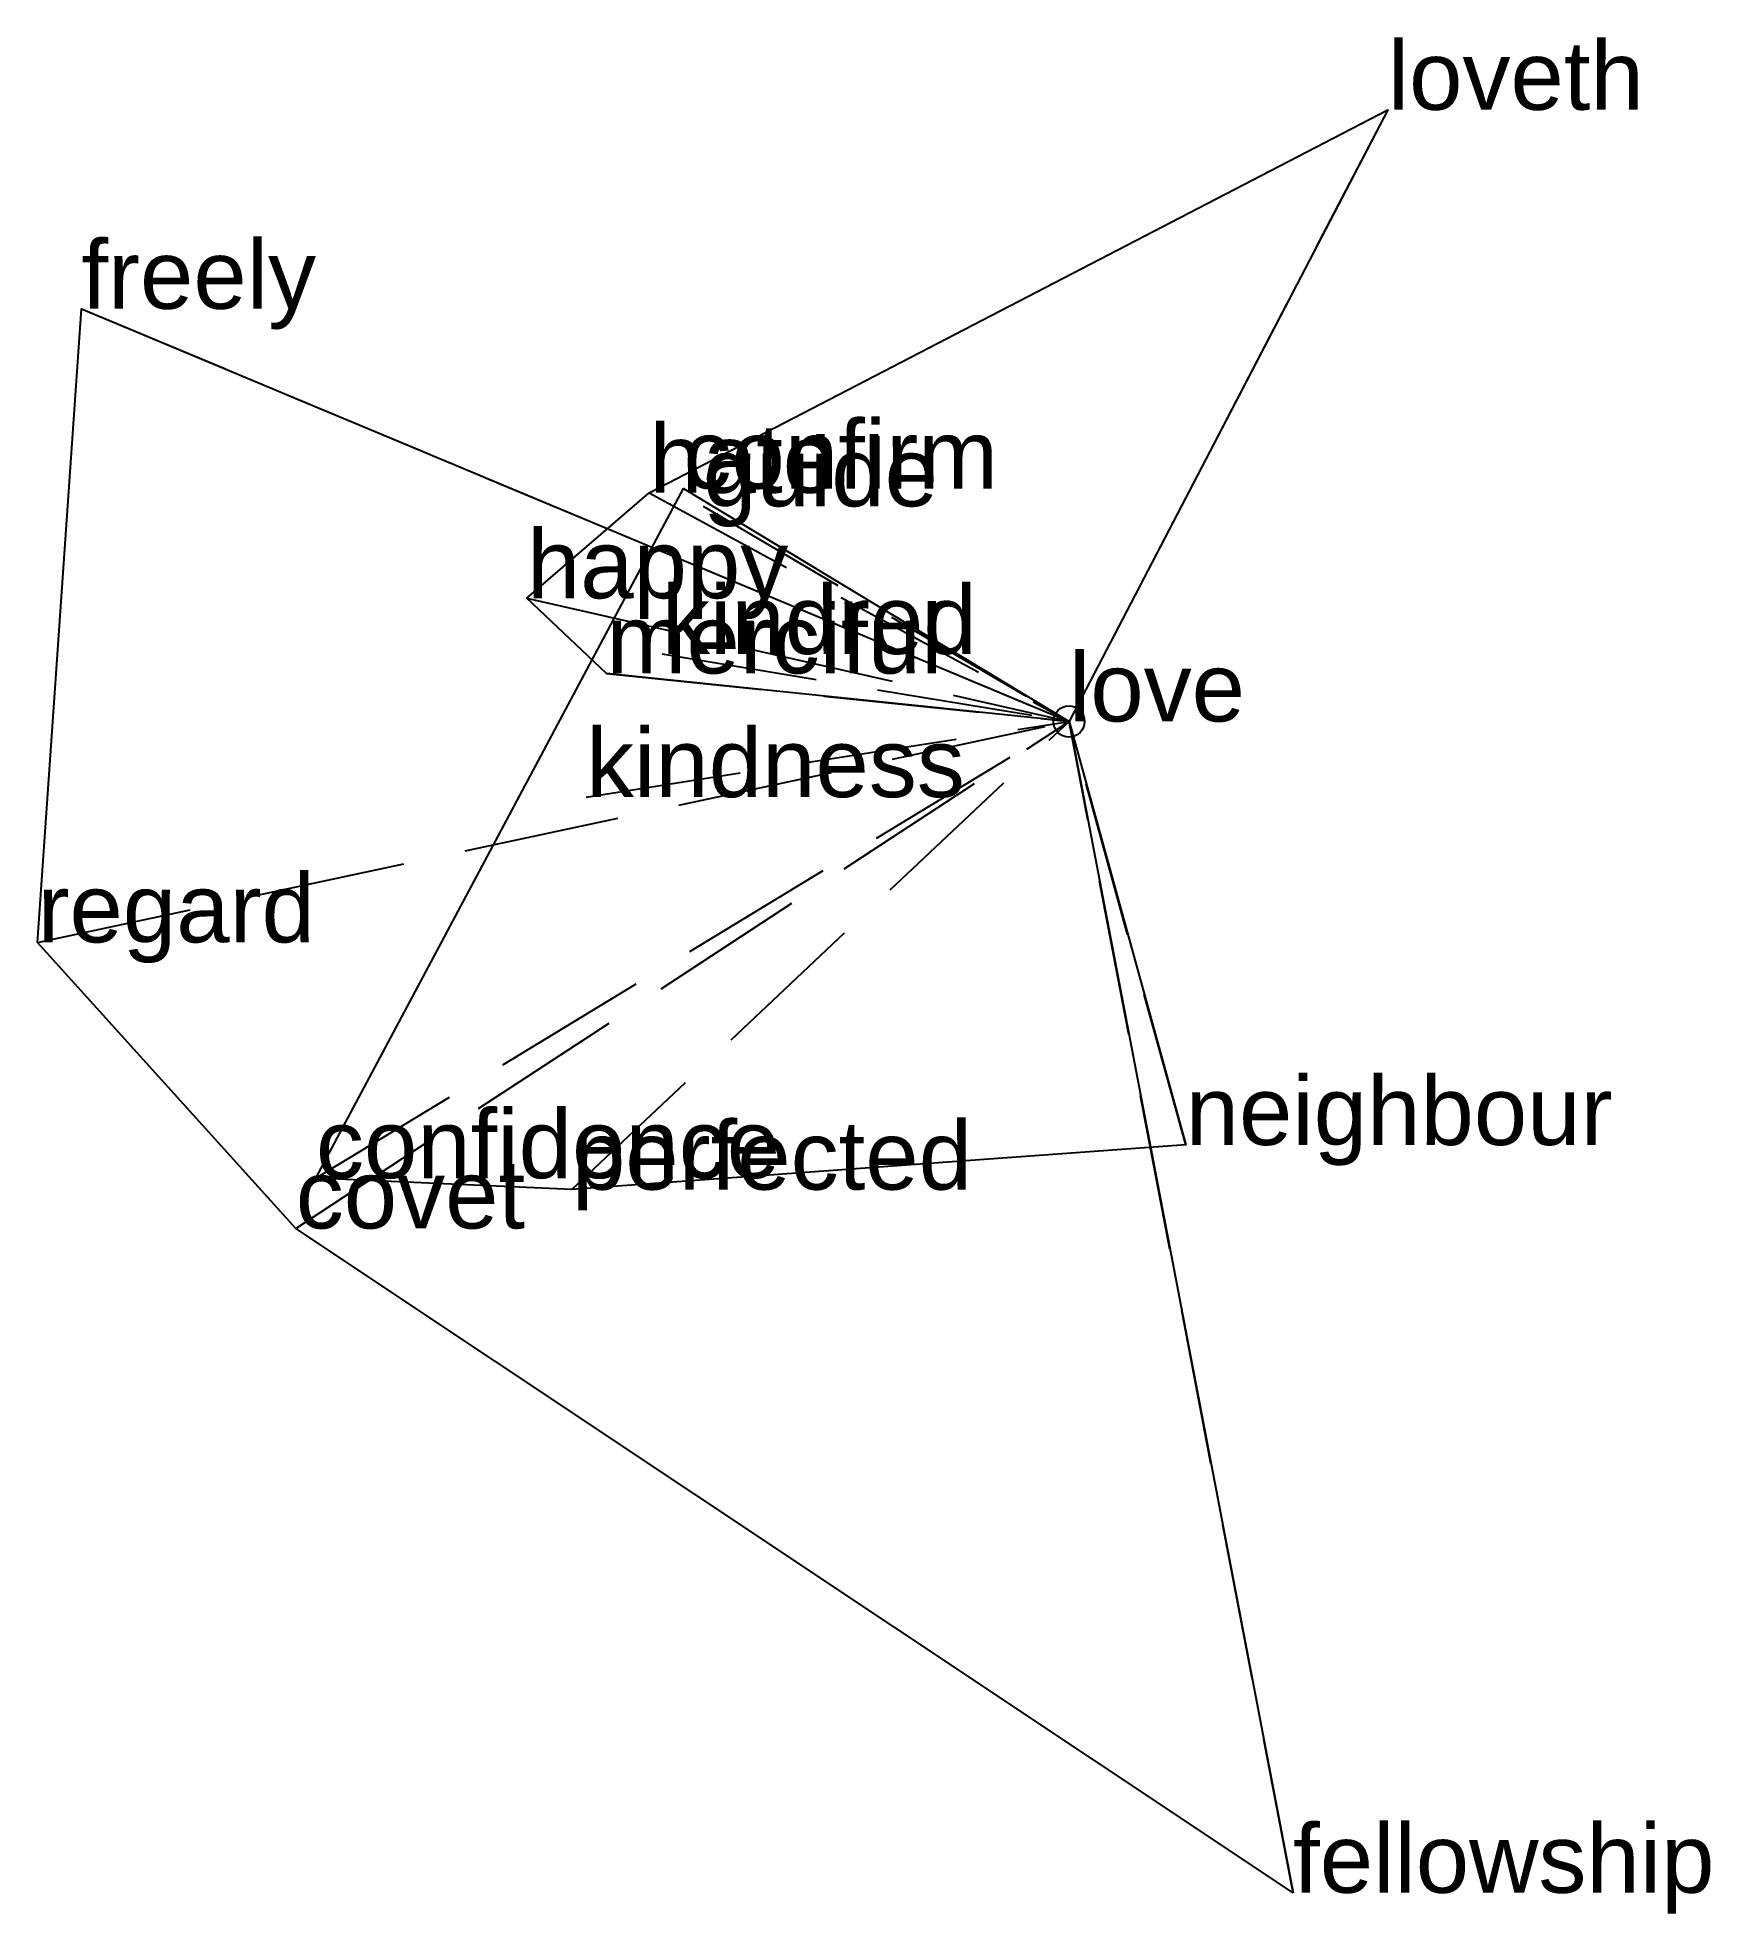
# Model space of a CAD drawing. Extents: x -1.65 to 1.03, y -1.91 to 1.1.
import ezdxf

# ---------------------------------------------------------------- set-up
doc = ezdxf.new("R2010")
doc.units = 0
doc.linetypes.add('DASHED2', pattern=[0.3, 0.25, -0.05])
for name, color, linetype in [('TEXT_nt', 1, 'CONTINUOUS'), ('TEXT_ot', 1, 'CONTINUOUS'), ('TEXT_q', 1, 'CONTINUOUS')]:
    doc.layers.add(name, color=color, linetype=linetype)
doc.styles.get("Standard").update_dxf_attribs({"font": 'arial.ttf'})

# ---------------------------------------------------------------- blocks, each defined once
blk = doc.blocks.new('ot-love')
at = {"layer": 'LINES_ot', "linetype": 'DASHED2'}
for p in [(0.5104, 0.9799), (-0.672, 0.3663), (-0.5857, 0.3447), (-0.8681, 0.1973), (-0.7406, 0.0769), (0, 0)]:
    blk.add_line(p, (0, 0), dxfattribs=at)
at = {"layer": 'ORIGIN_ot'}
blk.add_circle((0, 0), 0.025, dxfattribs=at)
at = {"layer": 'TEXT_ot'}
for s, p in [('loveth', (0.5104, 0.9799)), ('hate', (-0.672, 0.3663)), ('guide', (-0.5857, 0.3447)), ('happy', (-0.8681, 0.1973)), ('merciful', (-0.7406, 0.0769)), ('love', (0, 0))]:
    blk.add_text(s, height=0.11, dxfattribs=at).set_placement(p)
blk = doc.blocks.new('nt-love')
at = {"layer": 'LINES_nt', "linetype": 'DASHED2'}
for p in [(-0.6173, 0.3731), (-1.2058, -0.7317), (-0.7959, -0.75), (-0.7733, -0.1212), (0, 0), (0.1868, -0.6785)]:
    blk.add_line(p, (0, 0), dxfattribs=at)
at = {"layer": 'ORIGIN_nt'}
blk.add_circle((0, 0), 0.025, dxfattribs=at)
at = {"layer": 'TEXT_nt'}
for s, p in [('confirm', (-0.6173, 0.3731)), ('love', (0, 0)), ('kindness', (-0.7733, -0.1212)), ('neighbour', (0.1868, -0.6785)), ('confidence', (-1.2058, -0.7317)), ('perfected', (-0.7959, -0.75))]:
    blk.add_text(s, height=0.11, dxfattribs=at).set_placement(p)
blk = doc.blocks.new('q-love')
at = {"layer": 'LINES_q', "linetype": 'DASHED2'}
for p in [(-1.5814, 0.6611), (-0.6517, 0.1081), (-1.6516, -0.3539), (-1.2381, -0.8122), (0, 0), (0.3588, -1.8765)]:
    blk.add_line(p, (0, 0), dxfattribs=at)
at = {"layer": 'ORIGIN_q'}
blk.add_circle((0, 0), 0.025, dxfattribs=at)
at = {"layer": 'TEXT_q'}
for s, p in [('freely', (-1.5814, 0.6611)), ('kindred', (-0.6517, 0.1081)), ('love', (0, 0)), ('regard', (-1.6516, -0.3539)), ('covet', (-1.2381, -0.8122)), ('fellowship', (0.3588, -1.8765))]:
    blk.add_text(s, height=0.11, dxfattribs=at).set_placement(p)

msp = doc.modelspace()

# ---------------------------------------------------------------- linework, layer by layer
at = {"layer": 'OUTLINE_nt', "linetype": 'CONTINUOUS'}
msp.add_polyline3d([(-0.7959, -0.75, 0), (-1.2058, -0.7317, 0), (-0.6173, 0.3731, 0), (0, 0, 0), (0.1868, -0.6785, 0), (-0.7959, -0.75, 0)], close=True, dxfattribs=at)
at = {"layer": 'OUTLINE_ot', "linetype": 'CONTINUOUS'}
msp.add_polyline3d([(0, 0, 0), (-0.7406, 0.0769, 0), (-0.8681, 0.1973, 0), (-0.672, 0.3663, 0), (0.5104, 0.9799, 0), (0, 0, 0)], close=True, dxfattribs=at)
at = {"layer": 'OUTLINE_q', "linetype": 'CONTINUOUS'}
msp.add_polyline3d([(0.3588, -1.8765, 0), (-1.2381, -0.8122, 0), (-1.6516, -0.3539, 0), (-1.5814, 0.6611, 0), (0, 0, 0), (0.3588, -1.8765, 0)], close=True, dxfattribs=at)

# ---------------------------------------------------------------- block references
for name in ['ot-love', 'q-love', 'nt-love']:
    msp.add_blockref(name, (0, 0))

doc.saveas('drawing.dxf')
